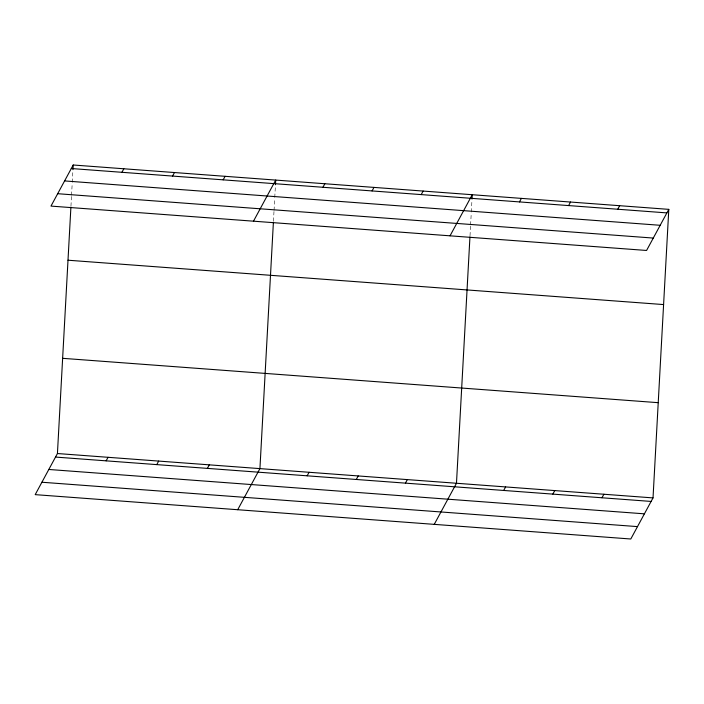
<?xml version="1.0" encoding="UTF-8"?>
<svg xmlns="http://www.w3.org/2000/svg" width="704" height="704" viewBox="0 0 704 704"><rect width="100%" height="100%" fill="white"/><g stroke="black" fill="none" stroke-linecap="round" stroke-linejoin="round"><path stroke-width="0.53" stroke-dasharray="3.52 2.64" d="M70.954 206.114L71.491 196.372M71.553 195.29L72.204 183.392M72.257 182.31L72.97 169.321M273.46 221.197L273.988 211.455M274.05 210.373L274.701 198.475M274.762 197.393L275.475 184.404M470.008 235.84L470.536 226.098M470.598 225.016L471.249 213.118M471.31 212.036L471.962 200.13"/><path stroke-width="1.06" d="M668.8 209.361L646.571 250.466L50.978 206.096L73.207 165L668.8 209.361L653.022 497.904L630.793 539L35.2 494.639L57.429 453.534L70.902 207.196M72.97 169.321L73.207 165M273.398 222.279L259.926 468.618L237.706 509.722M275.475 184.404L275.704 180.083L253.484 221.188M469.946 236.922L456.474 483.261L434.245 524.366M472.014 199.047L472.252 194.718L450.032 235.822M121.924 172.304L123.834 168.766M172.542 176.07L174.46 172.542M223.168 179.846L225.086 176.308M106.137 460.838L108.046 457.31M156.763 464.614L158.673 461.076M322.934 187.273L324.843 183.744M207.39 468.38L209.299 464.851M372.073 190.934L373.982 187.396M421.203 194.594L423.122 191.057M307.155 475.816L309.065 472.278M356.286 479.477L358.204 475.939M519.482 201.916L521.391 198.378M405.425 483.138L407.334 479.6M568.612 205.577L570.53 202.039M617.751 209.238L619.661 205.7M503.703 490.45L505.613 486.922M552.834 494.111L554.743 490.582M601.973 497.772L603.882 494.243M71.298 168.529L666.89 212.898M64.592 180.928L660.185 225.289M57.684 193.706L653.277 238.066M67.998 260.216L663.59 304.577M62.63 358.318L658.231 402.679M57.429 453.534L653.022 497.904M55.51 457.072L651.112 501.433M48.814 469.471L644.406 513.832M41.906 482.24L637.498 526.61"/></g></svg>
